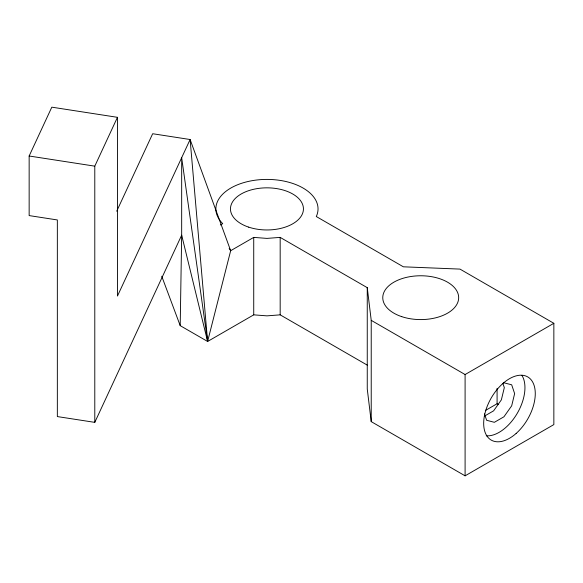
<?xml version="1.0" encoding="UTF-8"?>
<svg xmlns="http://www.w3.org/2000/svg" width="583" height="583" viewBox="0 0 583 583"><rect width="100%" height="100%" fill="white"/><g stroke="black" fill="none" stroke-linecap="round" stroke-linejoin="round"><path stroke-width="0.87" d="M116.702 211.214L152.666 133.726L190.109 139.519L230.671 250.705L207.614 341.47L180.205 325.649L181.67 235.168L181.67 157.709L207.614 341.47L253.729 314.849L266.948 315.855L280.175 314.849L367.254 365.118M29.15 156.004L51.814 107.17L117.453 117.321L117.453 296.069L190.109 139.519L207.614 341.47L181.67 235.168L94.789 422.362L57.345 416.575L57.345 219.951L29.15 215.586L29.15 156.004L94.789 166.155L117.453 117.321M220.381 224.994L222.713 223.646A51.085 29.493 0 0 1 217.612 216.533M217.248 215.71A51.085 29.493 0 0 1 267.692 179.411A51.085 29.493 0 0 1 316.292 216.533L403.37 266.81L459.972 269.098L553.85 323.303L553.85 424.592L465.096 475.83L371.225 421.633L371.225 320.344L367.254 287.659L280.175 237.39L266.948 238.396L253.729 237.39L230.671 250.705L229.163 248.438M371.225 320.344L465.096 374.541L553.85 323.303M502.466 383.636L503.938 382.783L511.677 384.809L514.636 393.605L511.677 405.819L503.938 416.787L494.369 422.311L486.63 420.285L484.48 413.879M485.348 410.519L497.088 403.735L498.654 404.638M484.786 415.927L493.619 410.826L501.358 399.865L504.317 387.651L502.969 383.65M161.739 276.233L180.205 325.649M371.225 421.633L367.254 388.956L367.254 287.659M497.088 388.322L497.088 403.735M465.096 374.541L465.096 475.83M280.175 237.39L280.175 314.849M253.729 237.39L253.729 314.849M94.789 166.155L94.789 422.362M521.96 375.452A36.489 21.068 -60 0 1 517.055 413.66A36.489 21.068 -60 0 1 486.251 435.793M248.708 227.144A36.489 21.068 0 0 0 303.437 208.903A36.489 21.068 0 0 0 248.708 190.656A36.489 21.068 0 0 0 248.708 227.144M401.745 316.649A37.946 21.906 0 0 0 458.668 297.68A37.946 21.906 0 0 0 401.745 278.703A37.946 21.906 0 0 0 401.745 316.649M516.152 433.424A36.489 21.068 -60 0 0 527.717 376.902A36.489 21.068 -60 0 0 484.553 415.183A36.489 21.068 -60 0 0 516.152 433.424"/></g></svg>
